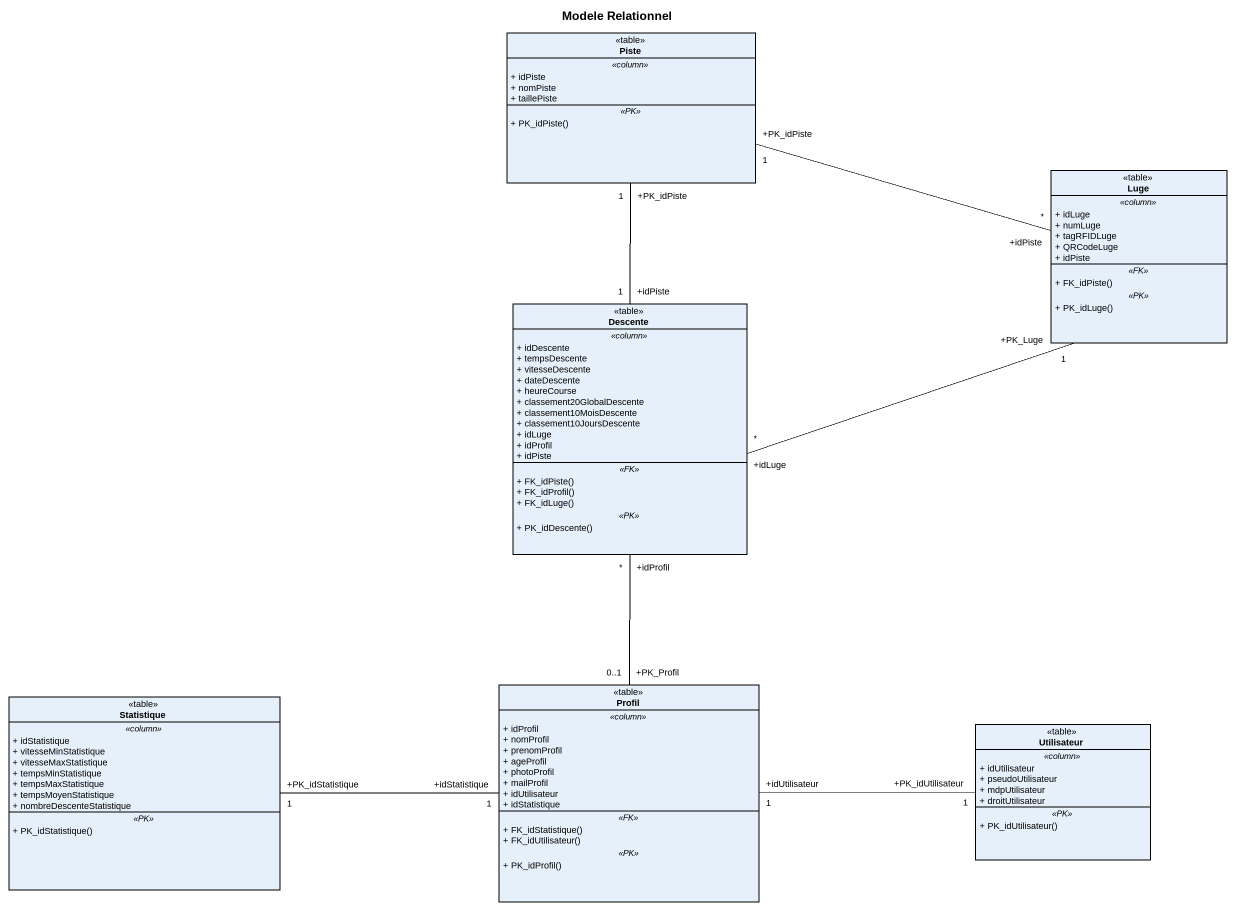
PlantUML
@startuml
title Modele Relationnel
hide circle
hide empty members
skinparam classAttributeIconSize 0
class Piste <<table>> {
  .. <<column>> ..
  + idPiste
  + nomPiste
  + taillePiste
  .. <<PK>> ..
  + PK_idPiste()
}
class Luge <<table>> {
  .. <<column>> ..
  + idLuge
  + numLuge
  + tagRFIDLuge
  + QRCodeLuge
  + idPiste
  .. <<FK>> ..
  + FK_idPiste()
  .. <<PK>> ..
  + PK_idLuge()
}
class Descente <<table>> {
  .. <<column>> ..
  + idDescente
  + tempsDescente
  + vitesseDescente
  + dateDescente
  + heureCourse
  + classement20GlobalDescente
  + classement10MoisDescente
  + classement10JoursDescente
  + idLuge
  + idProfil
  + idPiste
  .. <<FK>> ..
  + FK_idPiste()
  + FK_idProfil()
  + FK_idLuge()
  .. <<PK>> ..
  + PK_idDescente()
}
class Profil <<table>> {
  .. <<column>> ..
  + idProfil
  + nomProfil
  + prenomProfil
  + ageProfil
  + photoProfil
  + mailProfil
  + idUtilisateur
  + idStatistique
  .. <<FK>> ..
  + FK_idStatistique()
  + FK_idUtilisateur()
  .. <<PK>> ..
  + PK_idProfil()
}
class Statistique <<table>> {
  .. <<column>> ..
  + idStatistique
  + vitesseMinStatistique
  + vitesseMaxStatistique
  + tempsMinStatistique
  + tempsMaxStatistique
  + tempsMoyenStatistique
  + nombreDescenteStatistique
  .. <<PK>> ..
  + PK_idStatistique()
}
class Utilisateur <<table>> {
  .. <<column>> ..
  + idUtilisateur
  + pseudoUtilisateur
  + mdpUtilisateur
  + droitUtilisateur
  .. <<PK>> ..
  + PK_idUtilisateur()
}
Luge "+idPiste\n*" -left- "+PK_idPiste\n1" Piste
Descente "+idPiste\n1" -up- "+PK_idPiste\n1" Piste
Descente "+idLuge\n*" -right- "+PK_Luge\n1" Luge
Descente "+idProfil\n*" -- "+PK_Profil\n0..1" Profil
Profil "+idStatistique\n1" -left- "+PK_idStatistique\n1" Statistique
Profil "+idUtilisateur\n1" -right- "+PK_idUtilisateur\n1" Utilisateur
@enduml
